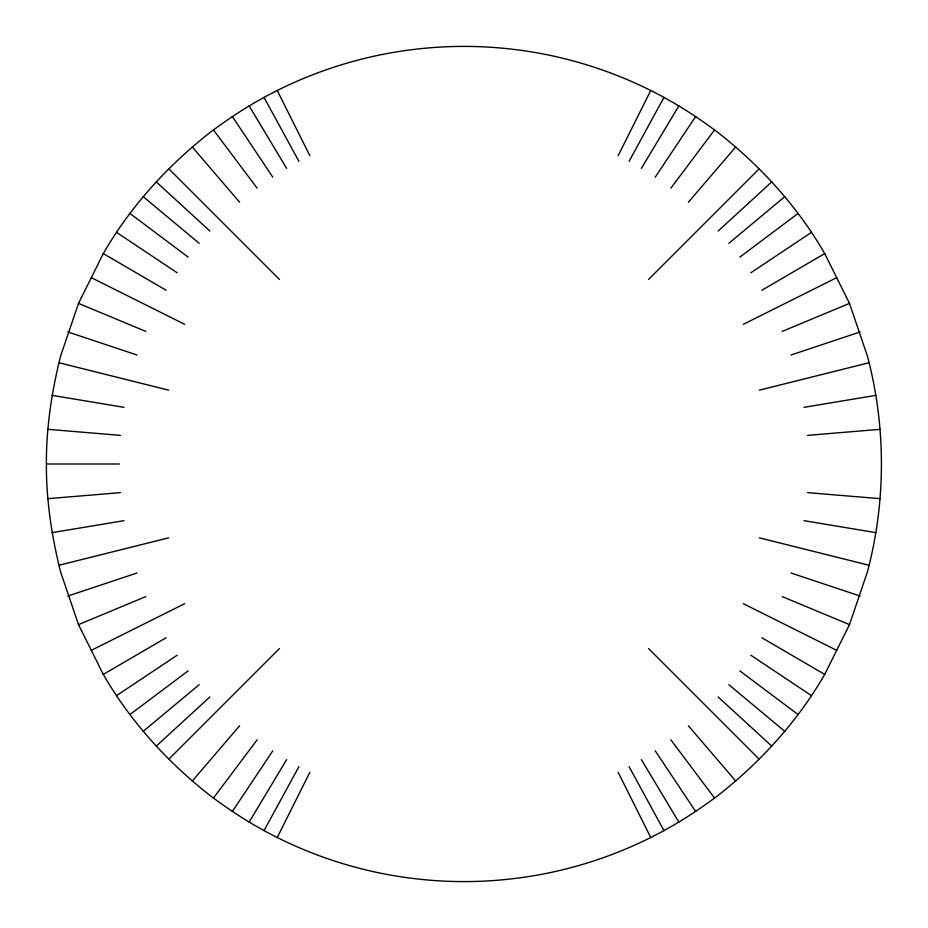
<?xml version="1.0" encoding="UTF-8"?>
<svg xmlns="http://www.w3.org/2000/svg" width="928" height="928" viewBox="0 0 928 928"><rect width="100%" height="100%" fill="white"/><g stroke="black" fill="none" stroke-linecap="round" stroke-linejoin="round"><path stroke-width="1.39" d="M46.4 464C46.214 427.437 51.782 391.303 60.633 355.923L78.52 303.386L103.286 253.588C130.338 206.642 167.284 166.135 209.786 132.692C230.979 116.684 253.448 102.335 277.24 90.492A417.6 417.6 0 0 1 650.76 90.492C674.552 102.335 697.021 116.684 718.214 132.692C760.716 166.135 797.662 206.642 824.714 253.588L849.48 303.386L867.367 355.923C886.101 426.416 886.101 501.584 867.367 572.077L849.48 624.614L824.714 674.412C797.662 721.358 760.716 761.865 718.214 795.308C697.021 811.316 674.552 825.665 650.76 837.508A417.6 417.6 0 0 1 277.24 837.508C253.448 825.665 230.979 811.316 209.786 795.308C167.284 761.865 130.338 721.358 103.286 674.412L78.52 624.614L60.633 572.077C51.782 536.697 46.214 500.563 46.4 464L119.26 464M277.24 837.508L309.824 772.351M618.176 155.649L650.76 90.492M264.028 830.606L298.92 766.656M629.08 161.344L663.972 97.394M249.145 822.092L286.624 759.614M641.376 168.386L678.855 105.908M232.36 811.466L272.774 750.845M655.226 177.155L695.64 116.534M213.44 798.08L257.149 739.802M670.851 188.198L714.56 129.92M192.235 781.063L239.644 725.754M688.356 202.246L735.765 146.937M168.71 759.29L279.444 648.556M648.556 279.444L759.29 168.71M156.159 746.182L209.867 696.951M718.133 231.049L771.841 181.818M143.19 731.345L199.16 684.702M728.84 243.298L784.81 196.655M129.92 714.56L188.198 670.851M739.802 257.149L798.08 213.44M116.534 695.64L177.155 655.226M750.845 272.774L811.466 232.36M103.286 674.412L166.216 637.71M761.784 290.29L824.714 253.588M91.28 650.354L184.66 603.676M743.34 324.324L836.72 277.646M78.52 624.614L145.777 596.6M782.223 331.4L849.48 303.386M67.825 596.054L136.95 573.017M791.05 354.983L860.175 331.946M59.253 565.187L168.71 537.822M759.29 390.178L868.747 362.813M52.084 532.649L123.946 520.678M804.054 407.322L875.916 395.351M47.838 498.684L120.443 492.629M807.557 435.371L880.162 429.316M47.838 429.316L120.443 435.371M807.557 492.629L880.162 498.684M52.084 395.351L123.946 407.322M804.054 520.678L875.916 532.649M59.253 362.813L168.71 390.178M759.29 537.822L868.747 565.187M67.825 331.946L136.95 354.983M791.05 573.017L860.175 596.054M78.52 303.386L145.777 331.4M782.223 596.6L849.48 624.614M91.28 277.646L184.66 324.324M743.34 603.676L836.72 650.354M103.286 253.588L166.216 290.29M761.784 637.71L824.714 674.412M116.534 232.36L177.155 272.774M750.845 655.226L811.466 695.64M129.92 213.44L188.198 257.149M739.802 670.851L798.08 714.56M143.19 196.655L199.16 243.298M728.84 684.702L784.81 731.345M156.159 181.818L209.867 231.049M718.133 696.951L771.841 746.182M168.71 168.71L279.444 279.444M648.556 648.556L759.29 759.29M192.235 146.937L239.644 202.246M688.356 725.754L735.765 781.063M213.44 129.92L257.149 188.198M670.851 739.802L714.56 798.08M232.36 116.534L272.774 177.155M655.226 750.845L695.64 811.466M249.145 105.908L286.624 168.386M641.376 759.614L678.855 822.092M264.028 97.394L298.92 161.344M629.08 766.656L663.972 830.606M277.24 90.492L309.824 155.649M618.176 772.351L650.76 837.508"/></g></svg>
